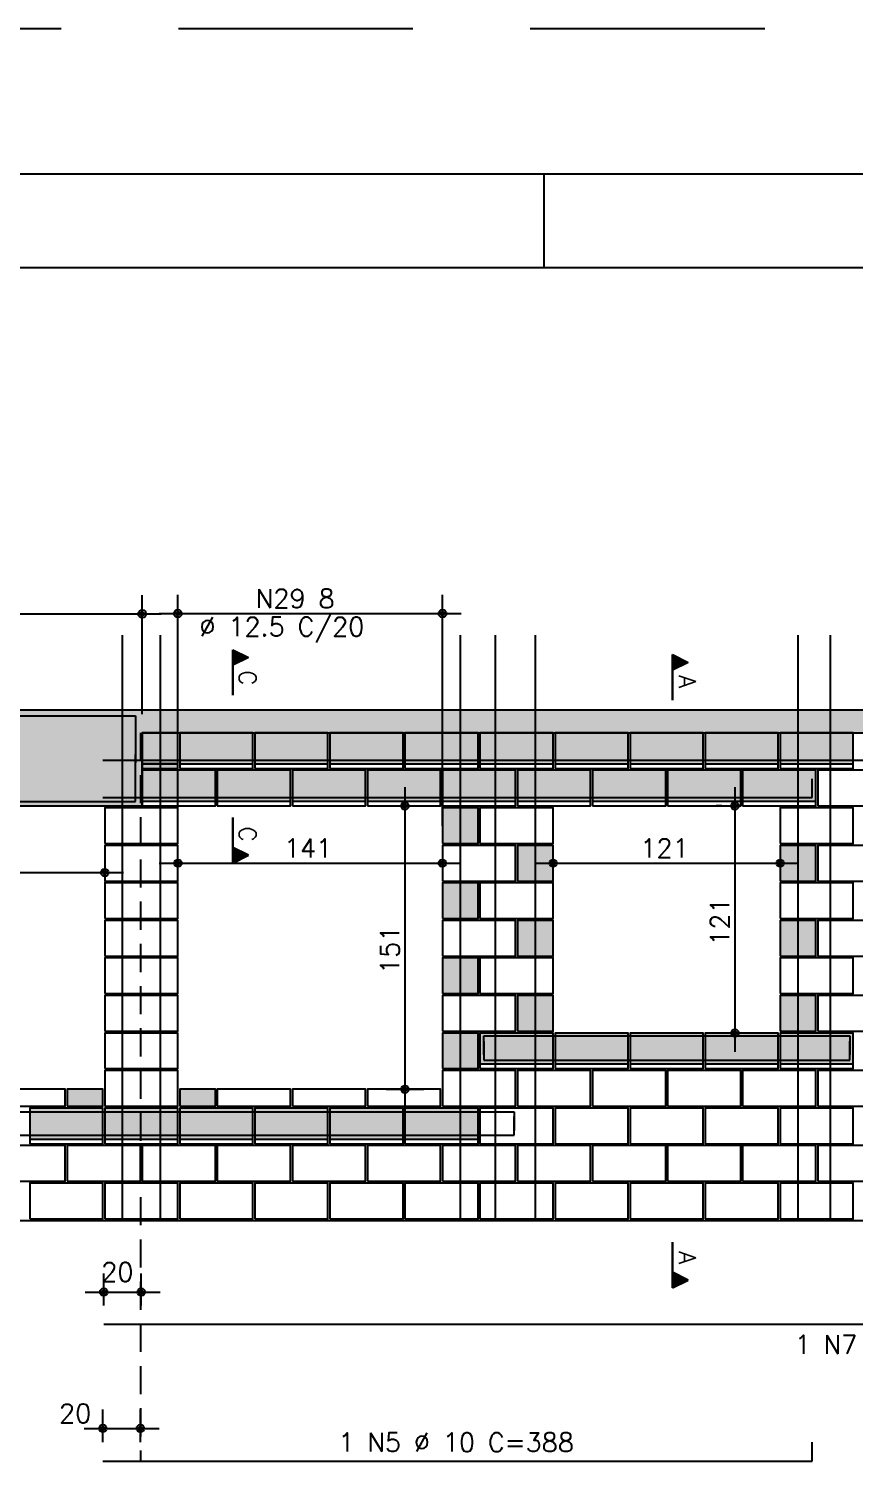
# Model space of a CAD drawing. Extents: x -1 to 122, y -1 to 61.
# Drawn here: x 16.39 to 25.19, y 45.74 to 61.05 of the extents above; entities that cross this region are included whole.
import ezdxf

# ---------------------------------------------------------------- set-up
doc = ezdxf.new("R2010")
doc.units = 0
doc.header["$MEASUREMENT"] = 0
doc.linetypes.add('ESTILO_TQS_0001', pattern=[0.45, 0.3, -0.15])
doc.linetypes.add('HIDDEN', pattern=[0.375, 0.25, -0.125])
doc.layers.get('0').update_dxf_attribs({"linetype": 'CONTINUOUS'})
doc.layers.get('Defpoints').update_dxf_attribs({"linetype": 'CONTINUOUS'})
for name, color, linetype in [('ARQ_FOLHA', 7, 'CONTINUOUS'), ('PENA_01', 1, 'CONTINUOUS'), ('PENA_02', 2, 'CONTINUOUS'), ('PENA_03', 3, 'CONTINUOUS'), ('PENA_04', 4, 'CONTINUOUS'), ('PENA_05', 5, 'CONTINUOUS'), ('PENA_09', 254, 'CONTINUOUS'), ('PENA_11', 252, 'CONTINUOUS'), ('PENA_23', 50, 'CONTINUOUS')]:
    doc.layers.add(name, color=color, linetype=linetype)
doc.styles.get("Standard").update_dxf_attribs({"font": 'ROMANS.SHX'})

# ---------------------------------------------------------------- blocks, each defined once
blk = doc.blocks.new('FOLHA A1+1 - 1102 X 594')
at = {"layer": 'ARQ_FOLHA', "color": 1}
blk.add_line((-979, 584), (-979, 594), dxfattribs=at)
for points in [[(-1189, 0), (0, 0), (0, 594), (-1189, 594)], [(-1164, 10), (-10, 10), (-10, 584), (-1164, 584)]]:
    blk.add_lwpolyline(points, close=True, dxfattribs=at)
at = {"layer": 'Defpoints', "color": 8, "linetype": 'HIDDEN', "ltscale": 100}
blk.add_lwpolyline([(-1208.5, 609.5), (-1208.5, -15.5), (19.5, -15.5), (19.5, 609.5)], close=True, dxfattribs=at)

msp = doc.modelspace()

# ---------------------------------------------------------------- linework, layer by layer
at = {"layer": 'PENA_01', "linetype": 'Continuous'}
for p, q in [((17.601365, 53.745252), (17.601365, 55.012755)), ((17.981365, 52.555252), (17.981365, 55.016283)), ((20.801365, 52.555252), (20.801365, 55.016283)), ((9.801365, 54.812755), (17.801365, 54.812755)), ((17.781365, 54.816283), (21.001365, 54.816283)), ((17.601365, 53.215252), (17.981365, 53.215252)), ((18.001365, 53.215252), (18.781365, 53.215252)), ((18.801365, 53.215252), (19.581365, 53.215252)), ((19.601365, 53.215252), (20.381365, 53.215252)), ((20.401365, 53.215252), (21.181365, 53.215252)), ((21.201365, 53.215252), (21.981365, 53.215252)), ((22.001365, 53.215252), (22.781365, 53.215252)), ((22.801365, 53.215252), (23.581365, 53.215252)), ((23.601365, 53.215252), (24.381365, 53.215252)), ((24.401365, 53.215252), (25.181365, 53.215252)), ((20.401568, 52.965252), (20.401568, 49.545252)), ((23.919287, 52.965252), (23.919287, 50.145252)), ((17.601365, 52.815252), (18.381365, 52.815252)), ((18.401365, 52.815252), (19.181365, 52.815252)), ((19.201365, 52.815252), (19.981365, 52.815252)), ((20.001365, 52.815252), (20.781365, 52.815252)), ((20.591365, 52.765252), (20.601568, 52.765252)), ((20.801365, 52.815252), (21.581365, 52.815252)), ((21.601365, 52.815252), (22.381365, 52.815252)), ((22.401365, 52.815252), (23.181365, 52.815252)), ((23.201365, 52.815252), (23.981365, 52.815252)), ((23.781365, 52.765252), (23.719287, 52.765252)), ((24.001365, 52.815252), (24.781365, 52.815252)), ((17.781365, 52.155252), (21.001365, 52.155252)), ((21.781365, 52.155252), (24.601365, 52.155252)), ((10.181365, 52.055634), (17.401365, 52.055634)), ((17.201365, 51.955252), (17.201365, 51.855634)), ((23.791365, 50.345252), (23.719287, 50.345252)), ((21.201365, 50.015252), (21.981365, 50.015252)), ((22.001365, 50.015252), (22.781365, 50.015252)), ((22.801365, 50.015252), (23.581365, 50.015252)), ((23.601365, 50.015252), (24.381365, 50.015252)), ((24.401365, 50.015252), (25.181365, 50.015252)), ((20.201365, 49.745252), (20.601568, 49.745252)), ((16.401365, 49.215252), (17.181365, 49.215252)), ((17.201365, 49.215252), (17.981365, 49.215252)), ((18.001365, 49.215252), (18.781365, 49.215252)), ((18.801365, 49.215252), (19.581365, 49.215252)), ((19.601365, 49.215252), (20.381365, 49.215252)), ((20.401365, 49.215252), (21.181365, 49.215252)), ((17.191366, 47.440284), (17.191366, 47.783347)), ((17.591365, 47.440286), (17.591365, 47.783347)), ((16.991366, 47.583347), (17.791365, 47.583347)), ((17.181365, 45.982434), (17.181365, 46.330445)), ((17.581365, 45.982434), (17.581365, 46.330445)), ((16.981365, 46.130445), (17.781365, 46.130445))]:
    msp.add_line(p, q, dxfattribs=at)
at = {"layer": 'PENA_01', "linetype": 'ESTILO_TQS_0001'}
msp.add_line((17.581365, 53.545252), (17.581365, 45.782434), dxfattribs=at)
at = {"layer": 'PENA_02', "linetype": 'Continuous'}
msp.add_line((9.501365, 48.345252), (65.681365, 48.345252), dxfattribs=at)
for points in [[(49.981365, 53.545252), (49.981365, 53.785252), (9.501365, 53.785252), (9.501365, 53.545252), (10.081365, 53.545252), (10.081365, 52.765252), (17.601365, 52.765252), (17.601365, 53.545252), (49.981365, 53.545252)], [(17.601365, 53.165252), (17.981365, 53.165252), (17.981365, 53.545252), (17.601365, 53.545252), (17.601365, 53.165252)], [(18.001365, 53.165252), (18.781365, 53.165252), (18.781365, 53.545252), (18.001365, 53.545252), (18.001365, 53.165252)], [(18.801365, 53.165252), (19.581365, 53.165252), (19.581365, 53.545252), (18.801365, 53.545252), (18.801365, 53.165252)], [(19.601365, 53.165252), (20.381365, 53.165252), (20.381365, 53.545252), (19.601365, 53.545252), (19.601365, 53.165252)], [(20.401365, 53.165252), (21.181365, 53.165252), (21.181365, 53.545252), (20.401365, 53.545252), (20.401365, 53.165252)], [(21.201365, 53.165252), (21.981365, 53.165252), (21.981365, 53.545252), (21.201365, 53.545252), (21.201365, 53.165252)], [(22.001365, 53.165252), (22.781365, 53.165252), (22.781365, 53.545252), (22.001365, 53.545252), (22.001365, 53.165252)], [(22.801365, 53.165252), (23.581365, 53.165252), (23.581365, 53.545252), (22.801365, 53.545252), (22.801365, 53.165252)], [(23.601365, 53.165252), (24.381365, 53.165252), (24.381365, 53.545252), (23.601365, 53.545252), (23.601365, 53.165252)], [(24.401365, 53.165252), (25.181365, 53.165252), (25.181365, 53.545252), (24.401365, 53.545252), (24.401365, 53.165252)], [(17.601365, 52.765252), (18.381365, 52.765252), (18.381365, 53.145252), (17.601365, 53.145252), (17.601365, 52.765252)], [(18.401365, 52.765252), (19.181365, 52.765252), (19.181365, 53.145252), (18.401365, 53.145252), (18.401365, 52.765252)], [(19.201365, 52.765252), (19.981365, 52.765252), (19.981365, 53.145252), (19.201365, 53.145252), (19.201365, 52.765252)], [(20.001365, 52.765252), (20.781365, 52.765252), (20.781365, 53.145252), (20.001365, 53.145252), (20.001365, 52.765252)], [(20.801365, 52.765252), (21.581365, 52.765252), (21.581365, 53.145252), (20.801365, 53.145252), (20.801365, 52.765252)], [(21.601365, 52.765252), (22.381365, 52.765252), (22.381365, 53.145252), (21.601365, 53.145252), (21.601365, 52.765252)], [(22.401365, 52.765252), (23.181365, 52.765252), (23.181365, 53.145252), (22.401365, 53.145252), (22.401365, 52.765252)], [(23.201365, 52.765252), (23.981365, 52.765252), (23.981365, 53.145252), (23.201365, 53.145252), (23.201365, 52.765252)], [(24.001365, 52.765252), (24.781365, 52.765252), (24.781365, 53.145252), (24.001365, 53.145252), (24.001365, 52.765252)], [(24.801365, 52.765252), (25.581365, 52.765252), (25.581365, 53.145252), (24.801365, 53.145252), (24.801365, 52.765252)], [(17.201365, 52.365252), (17.981365, 52.365252), (17.981365, 52.745252), (17.201365, 52.745252), (17.201365, 52.365252)], [(20.801365, 52.365252), (21.181365, 52.365252), (21.181365, 52.745252), (20.801365, 52.745252), (20.801365, 52.365252)], [(21.201365, 52.365252), (21.981365, 52.365252), (21.981365, 52.745252), (21.201365, 52.745252), (21.201365, 52.365252)], [(24.401365, 52.365252), (25.181365, 52.365252), (25.181365, 52.745252), (24.401365, 52.745252), (24.401365, 52.365252)], [(17.201365, 51.965252), (17.981365, 51.965252), (17.981365, 52.345252), (17.201365, 52.345252), (17.201365, 51.965252)], [(20.801365, 51.965252), (21.581365, 51.965252), (21.581365, 52.345252), (20.801365, 52.345252), (20.801365, 51.965252)], [(21.601365, 51.965252), (21.981365, 51.965252), (21.981365, 52.345252), (21.601365, 52.345252), (21.601365, 51.965252)], [(24.401365, 51.965252), (24.781365, 51.965252), (24.781365, 52.345252), (24.401365, 52.345252), (24.401365, 51.965252)], [(24.801365, 51.965252), (25.581365, 51.965252), (25.581365, 52.345252), (24.801365, 52.345252), (24.801365, 51.965252)], [(17.201365, 51.565252), (17.981365, 51.565252), (17.981365, 51.945252), (17.201365, 51.945252), (17.201365, 51.565252)], [(20.801365, 51.565252), (21.181365, 51.565252), (21.181365, 51.945252), (20.801365, 51.945252), (20.801365, 51.565252)], [(21.201365, 51.565252), (21.981365, 51.565252), (21.981365, 51.945252), (21.201365, 51.945252), (21.201365, 51.565252)], [(24.401365, 51.565252), (25.181365, 51.565252), (25.181365, 51.945252), (24.401365, 51.945252), (24.401365, 51.565252)], [(17.201365, 51.165252), (17.981365, 51.165252), (17.981365, 51.545252), (17.201365, 51.545252), (17.201365, 51.165252)], [(20.801365, 51.165252), (21.581365, 51.165252), (21.581365, 51.545252), (20.801365, 51.545252), (20.801365, 51.165252)], [(21.601365, 51.165252), (21.981365, 51.165252), (21.981365, 51.545252), (21.601365, 51.545252), (21.601365, 51.165252)], [(24.401365, 51.165252), (24.781365, 51.165252), (24.781365, 51.545252), (24.401365, 51.545252), (24.401365, 51.165252)], [(24.801365, 51.165252), (25.581365, 51.165252), (25.581365, 51.545252), (24.801365, 51.545252), (24.801365, 51.165252)], [(17.201365, 50.765252), (17.981365, 50.765252), (17.981365, 51.145252), (17.201365, 51.145252), (17.201365, 50.765252)], [(20.801365, 50.765252), (21.181365, 50.765252), (21.181365, 51.145252), (20.801365, 51.145252), (20.801365, 50.765252)], [(21.201365, 50.765252), (21.981365, 50.765252), (21.981365, 51.145252), (21.201365, 51.145252), (21.201365, 50.765252)], [(24.401365, 50.765252), (25.181365, 50.765252), (25.181365, 51.145252), (24.401365, 51.145252), (24.401365, 50.765252)], [(17.201365, 50.365252), (17.981365, 50.365252), (17.981365, 50.745252), (17.201365, 50.745252), (17.201365, 50.365252)], [(20.801365, 50.365252), (21.581365, 50.365252), (21.581365, 50.745252), (20.801365, 50.745252), (20.801365, 50.365252)], [(21.601365, 50.365252), (21.981365, 50.365252), (21.981365, 50.745252), (21.601365, 50.745252), (21.601365, 50.365252)], [(24.401365, 50.365252), (24.781365, 50.365252), (24.781365, 50.745252), (24.401365, 50.745252), (24.401365, 50.365252)], [(24.801365, 50.365252), (25.581365, 50.365252), (25.581365, 50.745252), (24.801365, 50.745252), (24.801365, 50.365252)], [(17.201365, 49.965252), (17.981365, 49.965252), (17.981365, 50.345252), (17.201365, 50.345252), (17.201365, 49.965252)], [(20.801365, 49.965252), (21.181365, 49.965252), (21.181365, 50.345252), (20.801365, 50.345252), (20.801365, 49.965252)], [(21.201365, 49.965252), (21.981365, 49.965252), (21.981365, 50.345252), (21.201365, 50.345252), (21.201365, 49.965252)], [(22.001365, 49.965252), (22.781365, 49.965252), (22.781365, 50.345252), (22.001365, 50.345252), (22.001365, 49.965252)], [(22.801365, 49.965252), (23.581365, 49.965252), (23.581365, 50.345252), (22.801365, 50.345252), (22.801365, 49.965252)], [(23.601365, 49.965252), (24.381365, 49.965252), (24.381365, 50.345252), (23.601365, 50.345252), (23.601365, 49.965252)], [(24.401365, 49.965252), (25.181365, 49.965252), (25.181365, 50.345252), (24.401365, 50.345252), (24.401365, 49.965252)], [(17.201365, 49.565252), (17.981365, 49.565252), (17.981365, 49.945252), (17.201365, 49.945252), (17.201365, 49.565252)], [(20.801365, 49.565252), (21.581365, 49.565252), (21.581365, 49.945252), (20.801365, 49.945252), (20.801365, 49.565252)], [(21.601365, 49.565252), (22.381365, 49.565252), (22.381365, 49.945252), (21.601365, 49.945252), (21.601365, 49.565252)], [(22.401365, 49.565252), (23.181365, 49.565252), (23.181365, 49.945252), (22.401365, 49.945252), (22.401365, 49.565252)], [(23.201365, 49.565252), (23.981365, 49.565252), (23.981365, 49.945252), (23.201365, 49.945252), (23.201365, 49.565252)], [(24.001365, 49.565252), (24.781365, 49.565252), (24.781365, 49.945252), (24.001365, 49.945252), (24.001365, 49.565252)], [(24.801365, 49.565252), (25.581365, 49.565252), (25.581365, 49.945252), (24.801365, 49.945252), (24.801365, 49.565252)], [(16.001365, 49.565252), (16.781365, 49.565252), (16.781365, 49.745252), (16.001365, 49.745252), (16.001365, 49.565252)], [(16.801365, 49.565252), (17.181365, 49.565252), (17.181365, 49.745252), (16.801365, 49.745252), (16.801365, 49.565252)], [(18.001365, 49.565252), (18.381365, 49.565252), (18.381365, 49.745252), (18.001365, 49.745252), (18.001365, 49.565252)], [(18.401365, 49.565252), (19.181365, 49.565252), (19.181365, 49.745252), (18.401365, 49.745252), (18.401365, 49.565252)], [(19.201365, 49.565252), (19.981365, 49.565252), (19.981365, 49.745252), (19.201365, 49.745252), (19.201365, 49.565252)], [(20.001365, 49.565252), (20.781365, 49.565252), (20.781365, 49.745252), (20.001365, 49.745252), (20.001365, 49.565252)], [(16.401365, 49.165252), (17.181365, 49.165252), (17.181365, 49.545252), (16.401365, 49.545252), (16.401365, 49.165252)], [(17.201365, 49.165252), (17.981365, 49.165252), (17.981365, 49.545252), (17.201365, 49.545252), (17.201365, 49.165252)], [(18.001365, 49.165252), (18.781365, 49.165252), (18.781365, 49.545252), (18.001365, 49.545252), (18.001365, 49.165252)], [(18.801365, 49.165252), (19.581365, 49.165252), (19.581365, 49.545252), (18.801365, 49.545252), (18.801365, 49.165252)], [(19.601365, 49.165252), (20.381365, 49.165252), (20.381365, 49.545252), (19.601365, 49.545252), (19.601365, 49.165252)], [(20.401365, 49.165252), (21.181365, 49.165252), (21.181365, 49.545252), (20.401365, 49.545252), (20.401365, 49.165252)], [(21.201365, 49.165252), (21.981365, 49.165252), (21.981365, 49.545252), (21.201365, 49.545252), (21.201365, 49.165252)], [(22.001365, 49.165252), (22.781365, 49.165252), (22.781365, 49.545252), (22.001365, 49.545252), (22.001365, 49.165252)], [(22.801365, 49.165252), (23.581365, 49.165252), (23.581365, 49.545252), (22.801365, 49.545252), (22.801365, 49.165252)], [(23.601365, 49.165252), (24.381365, 49.165252), (24.381365, 49.545252), (23.601365, 49.545252), (23.601365, 49.165252)], [(24.401365, 49.165252), (25.181365, 49.165252), (25.181365, 49.545252), (24.401365, 49.545252), (24.401365, 49.165252)], [(16.001365, 48.765252), (16.781365, 48.765252), (16.781365, 49.145252), (16.001365, 49.145252), (16.001365, 48.765252)], [(16.801365, 48.765252), (17.581365, 48.765252), (17.581365, 49.145252), (16.801365, 49.145252), (16.801365, 48.765252)], [(17.601365, 48.765252), (18.381365, 48.765252), (18.381365, 49.145252), (17.601365, 49.145252), (17.601365, 48.765252)], [(18.401365, 48.765252), (19.181365, 48.765252), (19.181365, 49.145252), (18.401365, 49.145252), (18.401365, 48.765252)], [(19.201365, 48.765252), (19.981365, 48.765252), (19.981365, 49.145252), (19.201365, 49.145252), (19.201365, 48.765252)], [(20.001365, 48.765252), (20.781365, 48.765252), (20.781365, 49.145252), (20.001365, 49.145252), (20.001365, 48.765252)], [(20.801365, 48.765252), (21.581365, 48.765252), (21.581365, 49.145252), (20.801365, 49.145252), (20.801365, 48.765252)], [(21.601365, 48.765252), (22.381365, 48.765252), (22.381365, 49.145252), (21.601365, 49.145252), (21.601365, 48.765252)], [(22.401365, 48.765252), (23.181365, 48.765252), (23.181365, 49.145252), (22.401365, 49.145252), (22.401365, 48.765252)], [(23.201365, 48.765252), (23.981365, 48.765252), (23.981365, 49.145252), (23.201365, 49.145252), (23.201365, 48.765252)], [(24.001365, 48.765252), (24.781365, 48.765252), (24.781365, 49.145252), (24.001365, 49.145252), (24.001365, 48.765252)], [(24.801365, 48.765252), (25.581365, 48.765252), (25.581365, 49.145252), (24.801365, 49.145252), (24.801365, 48.765252)], [(16.401365, 48.365252), (17.181365, 48.365252), (17.181365, 48.745252), (16.401365, 48.745252), (16.401365, 48.365252)], [(17.201365, 48.365252), (17.981365, 48.365252), (17.981365, 48.745252), (17.201365, 48.745252), (17.201365, 48.365252)], [(18.001365, 48.365252), (18.781365, 48.365252), (18.781365, 48.745252), (18.001365, 48.745252), (18.001365, 48.365252)], [(18.801365, 48.365252), (19.581365, 48.365252), (19.581365, 48.745252), (18.801365, 48.745252), (18.801365, 48.365252)], [(19.601365, 48.365252), (20.381365, 48.365252), (20.381365, 48.745252), (19.601365, 48.745252), (19.601365, 48.365252)], [(20.401365, 48.365252), (21.181365, 48.365252), (21.181365, 48.745252), (20.401365, 48.745252), (20.401365, 48.365252)], [(21.201365, 48.365252), (21.981365, 48.365252), (21.981365, 48.745252), (21.201365, 48.745252), (21.201365, 48.365252)], [(22.001365, 48.365252), (22.781365, 48.365252), (22.781365, 48.745252), (22.001365, 48.745252), (22.001365, 48.365252)], [(22.801365, 48.365252), (23.581365, 48.365252), (23.581365, 48.745252), (22.801365, 48.745252), (22.801365, 48.365252)], [(23.601365, 48.365252), (24.381365, 48.365252), (24.381365, 48.745252), (23.601365, 48.745252), (23.601365, 48.365252)], [(24.401365, 48.365252), (25.181365, 48.365252), (25.181365, 48.745252), (24.401365, 48.745252), (24.401365, 48.365252)]]:
    msp.add_lwpolyline(points, dxfattribs=at)
for centre, radius in [((17.601365, 54.812755), 0.041625), ((17.601365, 54.812755), 0.02075), ((17.981365, 54.816283), 0.041625), ((17.981365, 54.816283), 0.02075), ((20.801365, 54.816283), 0.041625), ((20.801365, 54.816283), 0.02075), ((20.401568, 52.765252), 0.04), ((20.401568, 52.765252), 0.02), ((23.919287, 52.765252), 0.04), ((23.919287, 52.765252), 0.02), ((17.201365, 52.055634), 0.04), ((17.201365, 52.055634), 0.02), ((17.981365, 52.155252), 0.04), ((17.981365, 52.155252), 0.02), ((20.801365, 52.155252), 0.04), ((20.801365, 52.155252), 0.02), ((21.981365, 52.155252), 0.04), ((21.981365, 52.155252), 0.02), ((24.401365, 52.155252), 0.04), ((24.401365, 52.155252), 0.02), ((23.919287, 50.345252), 0.04), ((23.919287, 50.345252), 0.02), ((20.401568, 49.745252), 0.04), ((20.401568, 49.745252), 0.02), ((17.191366, 47.583347), 0.04), ((17.191366, 47.583347), 0.02), ((17.591365, 47.583347), 0.04), ((17.591365, 47.583347), 0.02), ((17.181365, 46.130445), 0.04), ((17.181365, 46.130445), 0.02), ((17.581365, 46.130445), 0.04), ((17.581365, 46.130445), 0.02)]:
    msp.add_circle(centre, radius, dxfattribs=at)
at = {"layer": 'PENA_03', "linetype": 'Continuous'}
for p, q in [((18.567124, 53.944848), (18.567124, 54.43123)), ((18.567124, 54.43123), (18.733057, 54.348264)), ((18.567819, 54.430102), (18.731496, 54.348264)), ((18.56782, 54.430102), (18.56782, 54.266425)), ((18.579888, 54.424848), (18.579888, 54.271679)), ((18.592652, 54.418466), (18.592652, 54.278061)), ((18.605416, 54.412084), (18.605416, 54.284443)), ((18.61818, 54.405702), (18.61818, 54.290825)), ((18.630944, 54.39932), (18.630944, 54.297207)), ((18.643708, 54.392938), (18.643708, 54.303589)), ((18.656472, 54.386556), (18.656472, 54.309971)), ((18.669236, 54.380174), (18.669236, 54.316353)), ((18.682, 54.373792), (18.682, 54.322735)), ((18.694764, 54.36741), (18.694764, 54.329117)), ((23.254373, 53.891859), (23.254373, 54.378241)), ((23.254373, 54.378241), (23.420306, 54.295275)), ((23.255068, 54.377113), (23.418745, 54.295275)), ((23.255069, 54.377113), (23.255069, 54.213436)), ((23.267137, 54.371859), (23.267137, 54.21869)), ((23.279901, 54.365477), (23.279901, 54.225072)), ((18.733057, 54.348264), (18.567819, 54.265645)), ((18.731496, 54.348264), (18.56782, 54.266425)), ((18.56782, 54.265645), (18.56782, 53.944848)), ((18.707529, 54.361028), (18.707529, 54.335499)), ((18.720293, 54.354646), (18.720293, 54.341882)), ((23.420306, 54.295275), (23.255068, 54.212656)), ((23.418745, 54.295275), (23.255069, 54.213436)), ((23.255069, 54.212656), (23.255069, 53.891859)), ((23.292665, 54.359095), (23.292665, 54.231454)), ((23.305429, 54.352713), (23.305429, 54.237836)), ((23.318193, 54.346331), (23.318193, 54.244218)), ((23.330957, 54.339949), (23.330957, 54.2506)), ((23.343721, 54.333567), (23.343721, 54.256982)), ((23.356485, 54.327185), (23.356485, 54.263364)), ((23.369249, 54.320803), (23.369249, 54.269746)), ((23.382013, 54.314421), (23.382013, 54.276128)), ((23.394778, 54.308039), (23.394778, 54.28251)), ((23.407542, 54.301657), (23.407542, 54.288893)), ((17.601365, 53.545252), (17.601365, 53.545252)), ((20.391365, 52.765252), (20.391365, 52.765252)), ((23.981365, 52.765252), (23.981365, 52.765252)), ((18.567124, 52.64368), (18.567124, 52.157298)), ((18.56782, 52.322883), (18.56782, 52.64368)), ((17.981365, 52.355252), (17.981365, 52.355252)), ((18.567124, 52.157298), (18.733057, 52.240264)), ((18.733057, 52.240264), (18.567819, 52.322883)), ((18.567819, 52.158426), (18.731496, 52.240264)), ((18.56782, 52.158426), (18.56782, 52.322103)), ((18.731496, 52.240264), (18.56782, 52.322103)), ((18.579888, 52.16368), (18.579888, 52.316849)), ((18.592652, 52.170062), (18.592652, 52.310467)), ((18.605416, 52.176444), (18.605416, 52.304085)), ((18.61818, 52.182826), (18.61818, 52.297703)), ((18.630944, 52.189208), (18.630944, 52.291321)), ((18.643708, 52.19559), (18.643708, 52.284939)), ((18.656472, 52.201972), (18.656472, 52.278557)), ((18.669236, 52.208354), (18.669236, 52.272175)), ((18.682, 52.214736), (18.682, 52.265793)), ((18.694764, 52.221118), (18.694764, 52.259411)), ((18.707529, 52.2275), (18.707529, 52.253029)), ((18.720293, 52.233882), (18.720293, 52.246646)), ((20.801365, 52.355252), (20.801365, 52.355252)), ((17.201365, 52.155252), (17.201365, 52.155252)), ((17.981365, 52.155252), (17.981365, 52.155252)), ((20.801365, 52.155252), (20.801365, 52.155252)), ((21.981365, 52.155252), (21.981365, 52.155252)), ((24.401365, 52.155252), (24.401365, 52.155252)), ((23.991365, 50.345252), (23.991365, 50.345252)), ((20.001365, 49.745252), (20.001365, 49.745252)), ((23.254373, 48.115502), (23.254373, 47.62912)), ((23.255069, 47.794705), (23.255069, 48.115502)), ((23.420306, 47.712086), (23.255068, 47.794705)), ((23.255069, 47.630248), (23.255069, 47.793925)), ((23.418745, 47.712086), (23.255069, 47.793925)), ((23.267137, 47.635502), (23.267137, 47.788671)), ((23.279901, 47.641884), (23.279901, 47.782289)), ((23.254373, 47.62912), (23.420306, 47.712086)), ((23.255068, 47.630248), (23.418745, 47.712086)), ((23.292665, 47.648266), (23.292665, 47.775907)), ((23.305429, 47.654648), (23.305429, 47.769525)), ((23.318193, 47.66103), (23.318193, 47.763143)), ((23.330957, 47.667412), (23.330957, 47.756761)), ((23.343721, 47.673794), (23.343721, 47.750379)), ((23.356485, 47.680176), (23.356485, 47.743997)), ((23.369249, 47.686558), (23.369249, 47.737615)), ((23.382013, 47.69294), (23.382013, 47.731233)), ((23.394778, 47.699322), (23.394778, 47.724851)), ((23.407542, 47.705704), (23.407542, 47.718468)), ((17.191366, 47.240284), (17.191366, 47.240284)), ((17.591365, 47.240286), (17.591365, 47.240286)), ((17.181365, 45.782434), (17.181365, 45.782434)), ((17.581365, 45.782434), (17.581365, 45.782434))]:
    msp.add_line(p, q, dxfattribs=at)
at = {"layer": 'PENA_04', "linetype": 'Continuous'}
for p, q in [((10.129163, 53.726135), (17.529163, 53.726135)), ((17.529163, 53.726135), (17.529163, 53.226135)), ((17.528498, 52.81255), (17.528498, 53.31255)), ((10.128498, 52.81255), (17.528498, 52.81255))]:
    msp.add_line(p, q, dxfattribs=at)
at = {"layer": 'PENA_05', "linetype": 'Continuous'}
for p, q in [((17.181365, 53.255169), (34.175509, 53.255258)), ((24.741365, 52.855252), (24.741365, 53.055252)), ((17.181365, 52.855252), (24.741365, 52.855252)), ((21.243837, 50.113671), (21.243837, 50.313671)), ((21.243837, 50.313671), (25.143837, 50.313671)), ((21.243837, 50.257344), (21.243837, 50.057344)), ((25.143837, 50.313671), (25.143837, 50.113671)), ((25.143837, 50.057344), (25.143837, 50.257344)), ((21.243837, 50.057344), (25.143837, 50.057344)), ((9.857688, 49.505252), (21.567688, 49.505252)), ((21.567688, 49.505252), (21.567688, 49.305252)), ((21.567688, 49.255252), (21.567688, 49.455252)), ((9.857688, 49.255252), (21.567688, 49.255252)), ((17.191366, 47.240284), (34.18551, 47.240374)), ((24.741365, 45.782434), (24.741365, 45.982434)), ((17.181365, 45.782434), (24.741365, 45.782434))]:
    msp.add_line(p, q, dxfattribs=at)
for points in [[(17.386117, 54.585252), (17.386117, 48.345252)], [(17.791365, 54.585252), (17.791365, 48.345252)], [(20.991365, 54.585252), (20.991365, 48.345252)], [(21.363814, 54.585252), (21.363814, 48.345252)], [(21.791583, 54.585252), (21.791583, 48.345252)], [(24.591365, 54.585252), (24.591365, 48.345252)], [(24.933089, 54.585252), (24.933089, 48.345252)]]:
    msp.add_lwpolyline(points, dxfattribs=at)
at = {"layer": 'PENA_09', "linetype": 'Continuous'}
for points in [[(17.601365, 53.215252), (17.981365, 53.215252), (17.981365, 53.545252), (17.601365, 53.545252), (17.601365, 53.215252)], [(18.001365, 53.215252), (18.781365, 53.215252), (18.781365, 53.545252), (18.001365, 53.545252), (18.001365, 53.215252)], [(18.801365, 53.215252), (19.581365, 53.215252), (19.581365, 53.545252), (18.801365, 53.545252), (18.801365, 53.215252)], [(19.601365, 53.215252), (20.381365, 53.215252), (20.381365, 53.545252), (19.601365, 53.545252), (19.601365, 53.215252)], [(20.401365, 53.215252), (21.181365, 53.215252), (21.181365, 53.545252), (20.401365, 53.545252), (20.401365, 53.215252)], [(21.201365, 53.215252), (21.981365, 53.215252), (21.981365, 53.545252), (21.201365, 53.545252), (21.201365, 53.215252)], [(22.001365, 53.215252), (22.781365, 53.215252), (22.781365, 53.545252), (22.001365, 53.545252), (22.001365, 53.215252)], [(22.801365, 53.215252), (23.581365, 53.215252), (23.581365, 53.545252), (22.801365, 53.545252), (22.801365, 53.215252)], [(23.601365, 53.215252), (24.381365, 53.215252), (24.381365, 53.545252), (23.601365, 53.545252), (23.601365, 53.215252)], [(24.401365, 53.215252), (25.181365, 53.215252), (25.181365, 53.545252), (24.401365, 53.545252), (24.401365, 53.215252)], [(17.601365, 52.815252), (18.381365, 52.815252), (18.381365, 53.145252), (17.601365, 53.145252), (17.601365, 52.815252)], [(18.401365, 52.815252), (19.181365, 52.815252), (19.181365, 53.145252), (18.401365, 53.145252), (18.401365, 52.815252)], [(19.201365, 52.815252), (19.981365, 52.815252), (19.981365, 53.145252), (19.201365, 53.145252), (19.201365, 52.815252)], [(20.001365, 52.815252), (20.781365, 52.815252), (20.781365, 53.145252), (20.001365, 53.145252), (20.001365, 52.815252)], [(20.801365, 52.815252), (21.581365, 52.815252), (21.581365, 53.145252), (20.801365, 53.145252), (20.801365, 52.815252)], [(21.601365, 52.815252), (22.381365, 52.815252), (22.381365, 53.145252), (21.601365, 53.145252), (21.601365, 52.815252)], [(22.401365, 52.815252), (23.181365, 52.815252), (23.181365, 53.145252), (22.401365, 53.145252), (22.401365, 52.815252)], [(23.201365, 52.815252), (23.981365, 52.815252), (23.981365, 53.145252), (23.201365, 53.145252), (23.201365, 52.815252)], [(24.001365, 52.815252), (24.781365, 52.815252), (24.781365, 53.145252), (24.001365, 53.145252), (24.001365, 52.815252)], [(21.201365, 50.015252), (21.981365, 50.015252), (21.981365, 50.345252), (21.201365, 50.345252), (21.201365, 50.015252)], [(22.001365, 50.015252), (22.781365, 50.015252), (22.781365, 50.345252), (22.001365, 50.345252), (22.001365, 50.015252)], [(22.801365, 50.015252), (23.581365, 50.015252), (23.581365, 50.345252), (22.801365, 50.345252), (22.801365, 50.015252)], [(23.601365, 50.015252), (24.381365, 50.015252), (24.381365, 50.345252), (23.601365, 50.345252), (23.601365, 50.015252)], [(24.401365, 50.015252), (25.181365, 50.015252), (25.181365, 50.345252), (24.401365, 50.345252), (24.401365, 50.015252)], [(16.401365, 49.215252), (17.181365, 49.215252), (17.181365, 49.545252), (16.401365, 49.545252), (16.401365, 49.215252)], [(17.201365, 49.215252), (17.981365, 49.215252), (17.981365, 49.545252), (17.201365, 49.545252), (17.201365, 49.215252)], [(18.001365, 49.215252), (18.781365, 49.215252), (18.781365, 49.545252), (18.001365, 49.545252), (18.001365, 49.215252)], [(18.801365, 49.215252), (19.581365, 49.215252), (19.581365, 49.545252), (18.801365, 49.545252), (18.801365, 49.215252)], [(19.601365, 49.215252), (20.381365, 49.215252), (20.381365, 49.545252), (19.601365, 49.545252), (19.601365, 49.215252)], [(20.401365, 49.215252), (21.181365, 49.215252), (21.181365, 49.545252), (20.401365, 49.545252), (20.401365, 49.215252)]]:
    msp.add_lwpolyline(points, dxfattribs=at)
for points in [[(17.601365, 53.215252), (17.981365, 53.215252), (17.981365, 53.545252)], [(17.601365, 53.215252), (17.981365, 53.545252), (17.601365, 53.545252)], [(17.601365, 53.215252), (17.601365, 53.545252), (17.601365, 53.215252)], [(18.001365, 53.215252), (18.781365, 53.215252), (18.781365, 53.545252)], [(18.001365, 53.215252), (18.781365, 53.545252), (18.001365, 53.545252)], [(18.001365, 53.215252), (18.001365, 53.545252), (18.001365, 53.215252)], [(18.801365, 53.215252), (19.581365, 53.215252), (19.581365, 53.545252)], [(18.801365, 53.215252), (19.581365, 53.545252), (18.801365, 53.545252)], [(18.801365, 53.215252), (18.801365, 53.545252), (18.801365, 53.215252)], [(19.601365, 53.215252), (20.381365, 53.215252), (20.381365, 53.545252)], [(19.601365, 53.215252), (20.381365, 53.545252), (19.601365, 53.545252)], [(19.601365, 53.215252), (19.601365, 53.545252), (19.601365, 53.215252)], [(20.401365, 53.215252), (21.181365, 53.215252), (21.181365, 53.545252)], [(20.401365, 53.215252), (21.181365, 53.545252), (20.401365, 53.545252)], [(20.401365, 53.215252), (20.401365, 53.545252), (20.401365, 53.215252)], [(21.201365, 53.215252), (21.981365, 53.215252), (21.981365, 53.545252)], [(21.201365, 53.215252), (21.981365, 53.545252), (21.201365, 53.545252)], [(21.201365, 53.215252), (21.201365, 53.545252), (21.201365, 53.215252)], [(22.001365, 53.215252), (22.781365, 53.215252), (22.781365, 53.545252)], [(22.001365, 53.215252), (22.781365, 53.545252), (22.001365, 53.545252)], [(22.001365, 53.215252), (22.001365, 53.545252), (22.001365, 53.215252)], [(22.801365, 53.215252), (23.581365, 53.215252), (23.581365, 53.545252)], [(22.801365, 53.215252), (23.581365, 53.545252), (22.801365, 53.545252)], [(22.801365, 53.215252), (22.801365, 53.545252), (22.801365, 53.215252)], [(23.601365, 53.215252), (24.381365, 53.215252), (24.381365, 53.545252)], [(23.601365, 53.215252), (24.381365, 53.545252), (23.601365, 53.545252)], [(23.601365, 53.215252), (23.601365, 53.545252), (23.601365, 53.215252)], [(24.401365, 53.215252), (25.181365, 53.215252), (25.181365, 53.545252)], [(24.401365, 53.215252), (25.181365, 53.545252), (24.401365, 53.545252)], [(24.401365, 53.215252), (24.401365, 53.545252), (24.401365, 53.215252)], [(17.601365, 52.815252), (18.381365, 52.815252), (18.381365, 53.145252)], [(17.601365, 52.815252), (18.381365, 53.145252), (17.601365, 53.145252)], [(17.601365, 52.815252), (17.601365, 53.145252), (17.601365, 52.815252)], [(18.401365, 52.815252), (19.181365, 52.815252), (19.181365, 53.145252)], [(18.401365, 52.815252), (19.181365, 53.145252), (18.401365, 53.145252)], [(18.401365, 52.815252), (18.401365, 53.145252), (18.401365, 52.815252)], [(19.201365, 52.815252), (19.981365, 52.815252), (19.981365, 53.145252)], [(19.201365, 52.815252), (19.981365, 53.145252), (19.201365, 53.145252)], [(19.201365, 52.815252), (19.201365, 53.145252), (19.201365, 52.815252)], [(20.001365, 52.815252), (20.781365, 52.815252), (20.781365, 53.145252)], [(20.001365, 52.815252), (20.781365, 53.145252), (20.001365, 53.145252)], [(20.001365, 52.815252), (20.001365, 53.145252), (20.001365, 52.815252)], [(20.801365, 52.815252), (21.581365, 52.815252), (21.581365, 53.145252)], [(20.801365, 52.815252), (21.581365, 53.145252), (20.801365, 53.145252)], [(20.801365, 52.815252), (20.801365, 53.145252), (20.801365, 52.815252)], [(21.601365, 52.815252), (22.381365, 52.815252), (22.381365, 53.145252)], [(21.601365, 52.815252), (22.381365, 53.145252), (21.601365, 53.145252)], [(21.601365, 52.815252), (21.601365, 53.145252), (21.601365, 52.815252)], [(22.401365, 52.815252), (23.181365, 52.815252), (23.181365, 53.145252)], [(22.401365, 52.815252), (23.181365, 53.145252), (22.401365, 53.145252)], [(22.401365, 52.815252), (22.401365, 53.145252), (22.401365, 52.815252)], [(23.201365, 52.815252), (23.981365, 52.815252), (23.981365, 53.145252)], [(23.201365, 52.815252), (23.981365, 53.145252), (23.201365, 53.145252)], [(23.201365, 52.815252), (23.201365, 53.145252), (23.201365, 52.815252)], [(24.001365, 52.815252), (24.781365, 52.815252), (24.781365, 53.145252)], [(24.001365, 52.815252), (24.781365, 53.145252), (24.001365, 53.145252)], [(24.001365, 52.815252), (24.001365, 53.145252), (24.001365, 52.815252)], [(21.201365, 50.015252), (21.981365, 50.015252), (21.981365, 50.345252)], [(21.201365, 50.015252), (21.981365, 50.345252), (21.201365, 50.345252)], [(21.201365, 50.015252), (21.201365, 50.345252), (21.201365, 50.015252)], [(22.001365, 50.015252), (22.781365, 50.015252), (22.781365, 50.345252)], [(22.001365, 50.015252), (22.781365, 50.345252), (22.001365, 50.345252)], [(22.001365, 50.015252), (22.001365, 50.345252), (22.001365, 50.015252)], [(22.801365, 50.015252), (23.581365, 50.015252), (23.581365, 50.345252)], [(22.801365, 50.015252), (23.581365, 50.345252), (22.801365, 50.345252)], [(22.801365, 50.015252), (22.801365, 50.345252), (22.801365, 50.015252)], [(23.601365, 50.015252), (24.381365, 50.015252), (24.381365, 50.345252)], [(23.601365, 50.015252), (24.381365, 50.345252), (23.601365, 50.345252)], [(23.601365, 50.015252), (23.601365, 50.345252), (23.601365, 50.015252)], [(24.401365, 50.015252), (25.181365, 50.015252), (25.181365, 50.345252)], [(24.401365, 50.015252), (25.181365, 50.345252), (24.401365, 50.345252)], [(24.401365, 50.015252), (24.401365, 50.345252), (24.401365, 50.015252)], [(16.401365, 49.215252), (17.181365, 49.215252), (17.181365, 49.545252)], [(16.401365, 49.215252), (17.181365, 49.545252), (16.401365, 49.545252)], [(16.401365, 49.215252), (16.401365, 49.545252), (16.401365, 49.215252)], [(17.201365, 49.215252), (17.981365, 49.215252), (17.981365, 49.545252)], [(17.201365, 49.215252), (17.981365, 49.545252), (17.201365, 49.545252)], [(17.201365, 49.215252), (17.201365, 49.545252), (17.201365, 49.215252)], [(18.001365, 49.215252), (18.781365, 49.215252), (18.781365, 49.545252)], [(18.001365, 49.215252), (18.781365, 49.545252), (18.001365, 49.545252)], [(18.001365, 49.215252), (18.001365, 49.545252), (18.001365, 49.215252)], [(18.801365, 49.215252), (19.581365, 49.215252), (19.581365, 49.545252)], [(18.801365, 49.215252), (19.581365, 49.545252), (18.801365, 49.545252)], [(18.801365, 49.215252), (18.801365, 49.545252), (18.801365, 49.215252)], [(19.601365, 49.215252), (20.381365, 49.215252), (20.381365, 49.545252)], [(19.601365, 49.215252), (20.381365, 49.545252), (19.601365, 49.545252)], [(19.601365, 49.215252), (19.601365, 49.545252), (19.601365, 49.215252)], [(20.401365, 49.215252), (21.181365, 49.215252), (21.181365, 49.545252)], [(20.401365, 49.215252), (21.181365, 49.545252), (20.401365, 49.545252)], [(20.401365, 49.215252), (20.401365, 49.545252), (20.401365, 49.215252)]]:
    msp.add_solid(points, dxfattribs=at)
at = {"layer": 'PENA_11', "linetype": 'Continuous'}
for points in [[(9.501365, 53.785252), (10.081365, 53.545252), (49.981365, 53.785252)], [(10.081365, 53.545252), (17.601365, 53.545252), (49.981365, 53.785252)], [(17.601365, 53.545252), (49.981365, 53.545252), (49.981365, 53.785252)], [(10.081365, 52.765252), (17.601365, 52.765252), (10.081365, 53.545252)], [(17.601365, 52.765252), (17.601365, 53.545252), (10.081365, 53.545252)]]:
    msp.add_solid(points, dxfattribs=at)
at = {"layer": 'PENA_23', "linetype": 'Continuous'}
for points in [[(17.601365, 53.165252), (17.981365, 53.165252), (17.981365, 53.215252), (17.601365, 53.215252), (17.601365, 53.165252)], [(20.801365, 52.365252), (21.181365, 52.365252), (21.181365, 52.745252), (20.801365, 52.745252), (20.801365, 52.365252)], [(21.601365, 51.965252), (21.981365, 51.965252), (21.981365, 52.345252), (21.601365, 52.345252), (21.601365, 51.965252)], [(24.401365, 51.965252), (24.781365, 51.965252), (24.781365, 52.345252), (24.401365, 52.345252), (24.401365, 51.965252)], [(20.801365, 51.565252), (21.181365, 51.565252), (21.181365, 51.945252), (20.801365, 51.945252), (20.801365, 51.565252)], [(21.601365, 51.165252), (21.981365, 51.165252), (21.981365, 51.545252), (21.601365, 51.545252), (21.601365, 51.165252)], [(24.401365, 51.165252), (24.781365, 51.165252), (24.781365, 51.545252), (24.401365, 51.545252), (24.401365, 51.165252)], [(20.801365, 50.765252), (21.181365, 50.765252), (21.181365, 51.145252), (20.801365, 51.145252), (20.801365, 50.765252)], [(21.601365, 50.365252), (21.981365, 50.365252), (21.981365, 50.745252), (21.601365, 50.745252), (21.601365, 50.365252)], [(24.401365, 50.365252), (24.781365, 50.365252), (24.781365, 50.745252), (24.401365, 50.745252), (24.401365, 50.365252)], [(20.801365, 49.965252), (21.181365, 49.965252), (21.181365, 50.345252), (20.801365, 50.345252), (20.801365, 49.965252)], [(16.801365, 49.565252), (17.181365, 49.565252), (17.181365, 49.745252), (16.801365, 49.745252), (16.801365, 49.565252)], [(16.801365, 49.565252), (17.181365, 49.565252), (17.181365, 49.745252), (16.801365, 49.745252), (16.801365, 49.565252)], [(18.001365, 49.565252), (18.381365, 49.565252), (18.381365, 49.745252), (18.001365, 49.745252), (18.001365, 49.565252)], [(18.001365, 49.565252), (18.381365, 49.565252), (18.381365, 49.745252), (18.001365, 49.745252), (18.001365, 49.565252)]]:
    msp.add_lwpolyline(points, dxfattribs=at)
for points in [[(17.601365, 53.165252), (17.981365, 53.165252), (17.981365, 53.215252)], [(17.601365, 53.165252), (17.981365, 53.215252), (17.601365, 53.215252)], [(17.601365, 53.165252), (17.601365, 53.215252), (17.601365, 53.165252)], [(20.801365, 52.365252), (21.181365, 52.365252), (21.181365, 52.745252)], [(20.801365, 52.365252), (21.181365, 52.745252), (20.801365, 52.745252)], [(20.801365, 52.365252), (20.801365, 52.745252), (20.801365, 52.365252)], [(21.601365, 51.965252), (21.981365, 51.965252), (21.981365, 52.345252)], [(21.601365, 51.965252), (21.981365, 52.345252), (21.601365, 52.345252)], [(21.601365, 51.965252), (21.601365, 52.345252), (21.601365, 51.965252)], [(24.401365, 51.965252), (24.781365, 51.965252), (24.781365, 52.345252)], [(24.401365, 51.965252), (24.781365, 52.345252), (24.401365, 52.345252)], [(24.401365, 51.965252), (24.401365, 52.345252), (24.401365, 51.965252)], [(20.801365, 51.565252), (21.181365, 51.565252), (21.181365, 51.945252)], [(20.801365, 51.565252), (21.181365, 51.945252), (20.801365, 51.945252)], [(20.801365, 51.565252), (20.801365, 51.945252), (20.801365, 51.565252)], [(21.601365, 51.165252), (21.981365, 51.165252), (21.981365, 51.545252)], [(21.601365, 51.165252), (21.981365, 51.545252), (21.601365, 51.545252)], [(21.601365, 51.165252), (21.601365, 51.545252), (21.601365, 51.165252)], [(24.401365, 51.165252), (24.781365, 51.165252), (24.781365, 51.545252)], [(24.401365, 51.165252), (24.781365, 51.545252), (24.401365, 51.545252)], [(24.401365, 51.165252), (24.401365, 51.545252), (24.401365, 51.165252)], [(20.801365, 50.765252), (21.181365, 50.765252), (21.181365, 51.145252)], [(20.801365, 50.765252), (21.181365, 51.145252), (20.801365, 51.145252)], [(20.801365, 50.765252), (20.801365, 51.145252), (20.801365, 50.765252)], [(21.601365, 50.365252), (21.981365, 50.365252), (21.981365, 50.745252)], [(21.601365, 50.365252), (21.981365, 50.745252), (21.601365, 50.745252)], [(21.601365, 50.365252), (21.601365, 50.745252), (21.601365, 50.365252)], [(24.401365, 50.365252), (24.781365, 50.365252), (24.781365, 50.745252)], [(24.401365, 50.365252), (24.781365, 50.745252), (24.401365, 50.745252)], [(24.401365, 50.365252), (24.401365, 50.745252), (24.401365, 50.365252)], [(20.801365, 49.965252), (21.181365, 49.965252), (21.181365, 50.345252)], [(20.801365, 49.965252), (21.181365, 50.345252), (20.801365, 50.345252)], [(20.801365, 49.965252), (20.801365, 50.345252), (20.801365, 49.965252)], [(16.801365, 49.565252), (17.181365, 49.565252), (17.181365, 49.745252)], [(16.801365, 49.565252), (17.181365, 49.745252), (16.801365, 49.745252)], [(16.801365, 49.565252), (16.801365, 49.745252), (16.801365, 49.565252)], [(16.801365, 49.565252), (17.181365, 49.565252), (17.181365, 49.745252)], [(16.801365, 49.565252), (17.181365, 49.745252), (16.801365, 49.745252)], [(16.801365, 49.565252), (16.801365, 49.745252), (16.801365, 49.565252)], [(18.001365, 49.565252), (18.381365, 49.565252), (18.381365, 49.745252)], [(18.001365, 49.565252), (18.381365, 49.745252), (18.001365, 49.745252)], [(18.001365, 49.565252), (18.001365, 49.745252), (18.001365, 49.565252)], [(18.001365, 49.565252), (18.381365, 49.565252), (18.381365, 49.745252)], [(18.001365, 49.565252), (18.381365, 49.745252), (18.001365, 49.745252)], [(18.001365, 49.565252), (18.001365, 49.745252), (18.001365, 49.565252)]]:
    msp.add_solid(points, dxfattribs=at)

# ---------------------------------------------------------------- block references
at = {"xscale": 0.09999999999999938, "yscale": 0.09999999999999938, "zscale": 0.09999999999999938}
msp.add_blockref('FOLHA A1+1 - 1102 X 594', (119.786331, 0.100435), dxfattribs=at)

# ---------------------------------------------------------------- texts
at = {"layer": 'PENA_03', "linetype": 'Continuous'}
for s, p in [('N29 8', (18.811365, 54.876283)), ('%%c 12.5 C/20', (18.211365, 54.576283)), ('141', (19.111365, 52.215252)), ('121', (22.911365, 52.215252)), ('20', (17.164845, 47.697474)), ('1 N7 %%c 10 C=850', (24.554709, 46.925524)), ('20', (16.714698, 46.190445)), ('1 N5 %%c 10 C=388', (19.691365, 45.882434))]:
    msp.add_text(s, height=0.2, dxfattribs=at).set_placement(p)
for s, height, rotation, p in [('C', 0.18, 270, (18.634153, 54.212831)), ('A', 0.18, 270, (23.321402, 54.159842)), ('C', 0.18, 270, (18.634153, 52.547126)), ('121', 0.2, 90, (23.859287, 51.275252)), ('151', 0.2, 90, (20.341568, 50.975252)), ('A', 0.18, 270, (23.321402, 48.018948))]:
    msp.add_text(s, height=height, rotation=rotation, dxfattribs=at).set_placement(p)

doc.saveas('drawing.dxf')
